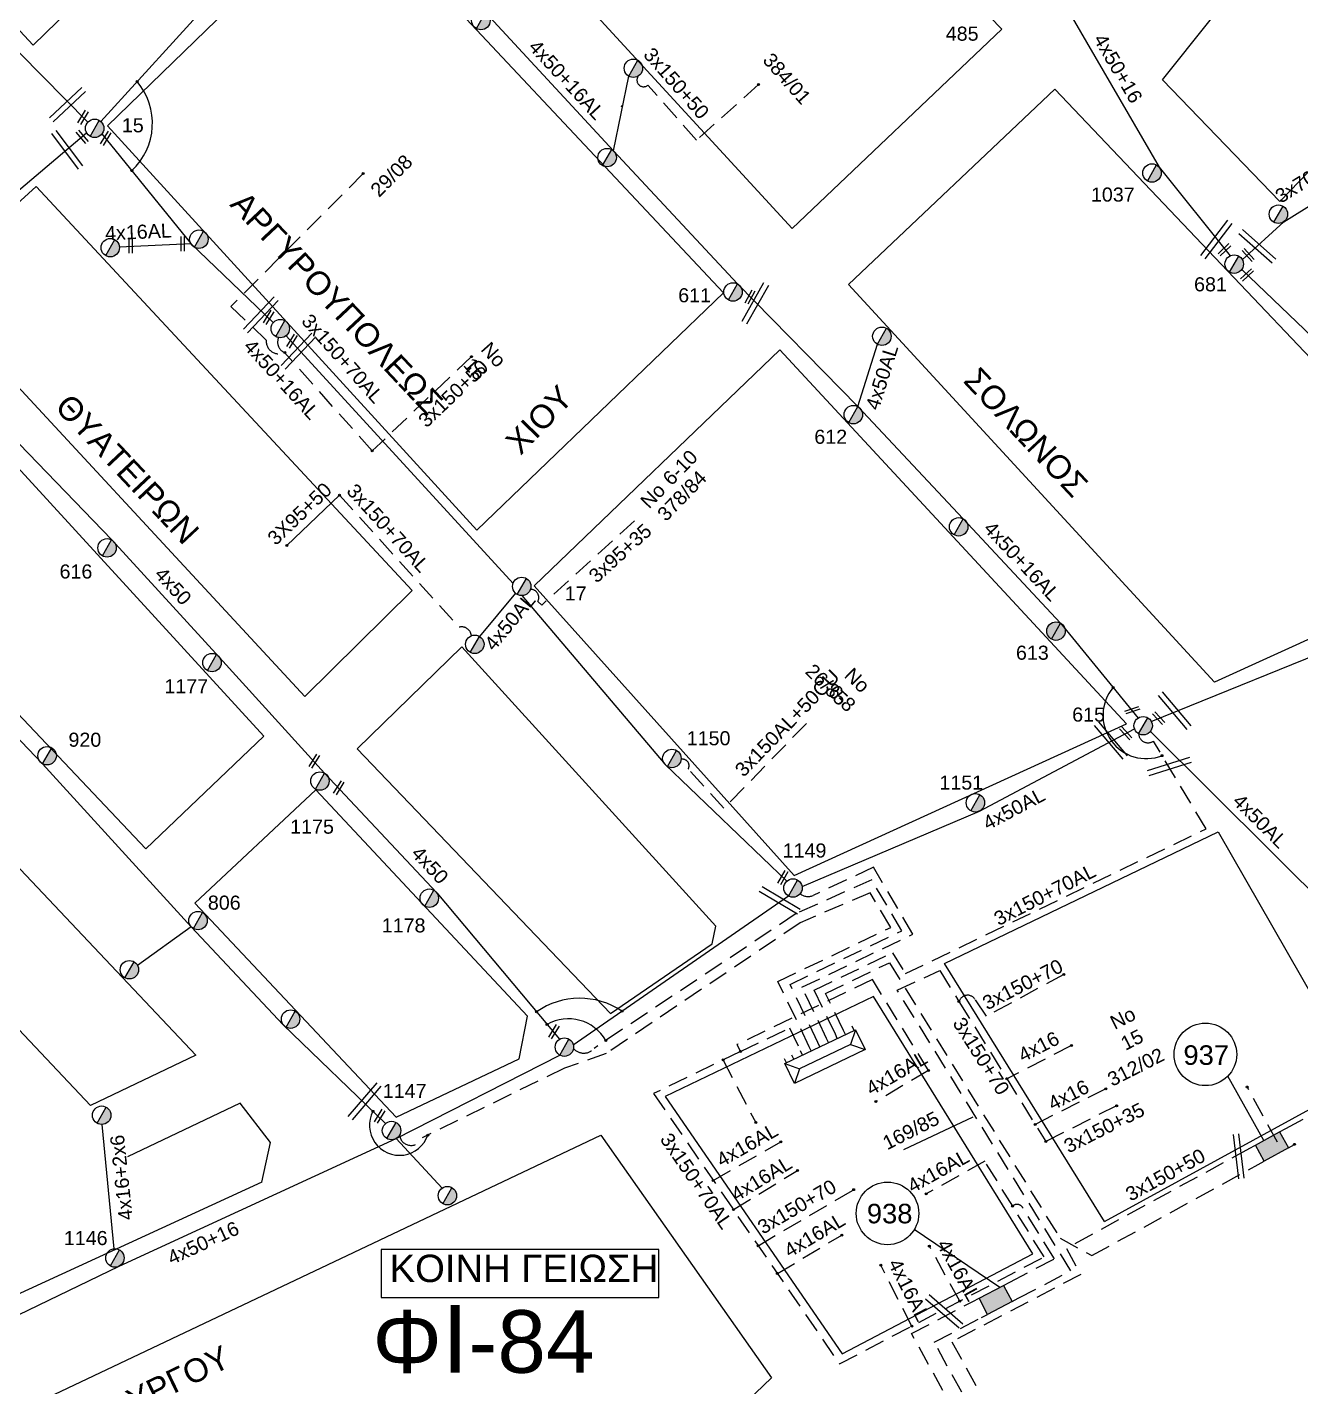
# Model space of a CAD drawing. Header units: millimetres. Extents: x 1421 to 7616, y 908 to 2861.
# Drawn here: x 6703.5 to 6866.4, y 1980.2 to 2154.1 of the extents above; entities that cross this region are included whole.
import ezdxf
from ezdxf.enums import TextEntityAlignment as Align

# ---------------------------------------------------------------- set-up
doc = ezdxf.new("R2010")
doc.units = ezdxf.units.MM
doc.linetypes.add('DASHED', pattern=[19.05, 12.7, -6.35])
for name, color, linetype, lineweight in [('3x150+35', 7, 'DASHED', 30), ('3x150+50', 7, 'Continuous', 30), ('3x150+70', 7, 'Continuous', 30), ('4x50', 7, 'Continuous', 30), ('4x50+16', 7, 'Continuous', 30), ('4x50+16_5', 7, 'Continuous', 30), ('Άγνωστα', 7, 'Continuous', 30), ('Γυμνά εναέρια ΧΤ (3Φ)   4x16AL', 7, 'Continuous', 30), ('Γυμνά εναέρια ΧΤ (3Φ) 4x50AL', 7, 'Continuous', 30), ('Γυμνά εναέρια ΧΤ και ΦΟΠ (3Φ)   4x50+16AL', 7, 'Continuous', 30), ('Εναέρια παροχή ΧΤ 4x16', 7, 'SYN_LINE', 30), ('Καλωδια Χ.Τ 3x95+35', 7, 'DASHED', 30), ('Καλωδια ΧΤ  3X95+50', 7, 'Continuous', 30), ('Καλώδια ΧΤ   3x150+70AL', 7, 'DASHED', 30), ('Καλώδια ΧΤ   3x150AL+50CU', 7, 'DASHED', 30), ('Συνεστραμμένα ΧΤ   3x70+54.6+25 AL', 7, 'SYN_LINE', 30), ('Συνεστραμμένα ΧΤ   4x120+25 AL', 7, 'SYN_LINE', 30), ('Υπόγεια καλώδια Παροχών ΧΤ   4x16AL', 7, 'DASHED', 30)]:
    doc.layers.add(name, color=color, linetype=linetype, lineweight=lineweight)
for name, color, linetype in [('Link Box 4 Διευθύνσεων', 7, 'Continuous'), ('TEXT ΚΑΛΩΔΙΩΝ', 7, 'Continuous'), ('ΑΓΝΩΣΤΟ ΕΝΑΕΡΙΟ ΚΑΛΩΔΙΟ', 7, 'Continuous'), ('ΑΓΝΩΣΤΟ ΥΠΟΓΕΙΟ ΚΑΛΩΔΙΟ', 7, 'DASHED'), ('Επιγραφές - Σχήματα', 7, 'Continuous'), ('Μηχανική τομή', 7, 'Continuous'), ('Στύλος Ξύλινος', 7, 'Continuous'), ('Στύλος Ξύλινος @ 1', 7, 'Continuous'), ('Στύλος ΦΜ', 7, 'Continuous'), ('Στύλος ΦΜ @ 1', 7, 'Continuous'), ('Συνδέσεις', 7, 'Continuous'), ('Τομή', 7, 'Continuous'), ('Υποσταθμός πόλεως', 7, 'Continuous'), ('Υπόβαθρο ΔΕΗ', 7, 'Continuous')]:
    doc.layers.add(name, color=color, linetype=linetype)
doc.styles.add('arial', font='ARIAL.TTF')
doc.styles.get("Standard").update_dxf_attribs({"font": 'ARIAL.TTF', "height": 1.8})
doc.linetypes.add('SYN_LINE', pattern='A,0.5,-0.0001,["/\\/\\/\\/",Standard,S=0.1,R=0,X=0,Y=-0.05],-0.25', length=0.7501)

# ---------------------------------------------------------------- blocks, each defined once
blk = doc.blocks.new('ΥΠΑΡΧΩΝ ΤΣΙΜΕΝΤΕΝΙΟΣ ΣΤΥΛΟΣ')
at = {"layer": 'Στύλος ΦΜ'}
blk.add_hatch(color=7, dxfattribs=at).paths.add_polyline_path([(-1.29, -2.28, 0.574793), (2.62, 0, 0.268822), (1.3, 2.27)])
at = {"layer": 'Στύλος ΦΜ', "color": 7}
blk.add_line((-1.29, -2.28), (1.3, 2.27), dxfattribs=at)
blk.add_circle((0, 0), 2.62, dxfattribs=at)
at = {"layer": 'Στύλος ΦΜ', "flags": 4}
for tag, p in [('ΑΡΙΘΜΟΣ', (-4.68, 8.05)), ('ΤΥΠΟΣ', (-4.91, 3.03))]:
    blk.add_attdef(tag, p, '', height=4, dxfattribs=at)
blk = doc.blocks.new('ΥΠΑΡΧΩΝ ΞΥΛΙΝΟΣ ΣΤΥΛΟΣ')
at = {"layer": 'Στύλος Ξύλινος'}
h = blk.add_hatch(color=7, dxfattribs=at)
h.paths.add_polyline_path([(-2.62, 0, 0.270008), (-1.29, -2.28), (1.3, 2.27, 0.576266)])
h.paths.add_polyline_path([(-1.29, -2.28, 0.574793), (2.62, 0, 0.268822), (1.3, 2.27)])
at = {"layer": 'Στύλος Ξύλινος', "color": 7}
blk.add_line((-1.29, -2.28), (1.3, 2.27), dxfattribs=at)
blk.add_circle((0, 0), 2.62, dxfattribs=at)
at = {"layer": 'Στύλος Ξύλινος', "color": 1, "flags": 4}
for tag, p in [('ΑΡΙΘΜΟΣ', (-4.91, 8.6)), ('ΤΥΠΟΣ', (-4.85, 3.39))]:
    blk.add_attdef(tag, p, '', height=4, dxfattribs=at)
blk = doc.blocks.new('_ΣΥΝΔΕΣΗ')
at = {"layer": 'Συνδέσεις', "linetype": 'SYN_LINE', "ltscale": 40}
blk.add_hatch(color=256, dxfattribs=at).paths.add_polyline_path([(0.5, -0.01, 1), (-0.5, -0.01, 1)])
at = {"layer": 'Συνδέσεις'}
blk.add_circle((0, -0.01), 0.5, dxfattribs=at)
blk = doc.blocks.new('ΥΠΟΣΤΑΘΜΟΣ ΠΟΛΕΩΣ 9 ΑΝΑΧΩΡΗΣΕΩΝ')
at = {"layer": 'Υποσταθμός πόλεως', "ltscale": 40}
for p, q in [((-9.63, -2.82), (-9.63, -4)), ((-7.12, -2.82), (-7.12, -4)), ((-4.84, -2.82), (-4.84, -4)), ((-2.36, -2.82), (-2.36, -4)), ((0.09, -2.82), (0.09, -4)), ((2.55, -2.82), (2.55, -4)), ((5.02, -2.82), (5.02, -4)), ((7.48, -2.82), (7.48, -4)), ((9.61, -2.82), (9.61, -4))]:
    blk.add_line(p, q, dxfattribs=at)
blk.add_lwpolyline([(-10.02, 2.82), (10.02, 2.82), (10.02, -2.82), (-10.02, -2.82)], close=True, dxfattribs=at)
for points in [[(-7.21, 0), (-10.02, 2.82)], [(-10.02, -2.82), (-7.21, 0)], [(-7.21, 0), (7.21, 0)], [(7.21, 0), (10.02, 2.82)], [(10.02, -2.82), (7.21, 0)]]:
    blk.add_lwpolyline(points, dxfattribs=at)
at = {"layer": 'Υποσταθμός πόλεως', "linetype": 'SYN_LINE', "ltscale": 40, "flags": 1}
for tag, p in [('ΜΕΤΑΣΧΗΜΑΤΙΣΜΟΣ', (10.79, 1.71)), ('ΙΣΧΥΣ', (10.77, -1.08)), ('ΑΡΙΘΜΟΣ', (10.89, -3.8))]:
    blk.add_attdef(tag, p, '', height=1.8, dxfattribs=at)
blk = doc.blocks.new('LINK BOX 4 ΑΝΑΧΩΡΗΣΕΩΝ')
at = {"layer": 'Link Box 4 Διευθύνσεων', "ltscale": 40}
blk.add_hatch(color=256, dxfattribs=at).paths.add_polyline_path([(-3.54, 0), (-3.54, -4.67), (3.54, -4.67), (3.54, 0)])
for p, q in [((-3.54, 0), (-5.33, 0)), ((5.33, 0), (3.54, 0)), ((-3.54, -4.67), (-5.33, -4.67)), ((5.33, -4.67), (3.54, -4.67))]:
    blk.add_line(p, q, dxfattribs=at)
blk.add_lwpolyline([(-3.54, -4.67), (-3.54, 0), (3.54, 0), (3.54, -4.67)], close=True, dxfattribs=at)
blk = doc.blocks.new('ΤΟΜΗ')
at = {"layer": 'Τομή', "ltscale": 40}
for p, q in [((11.33, -0.65), (-11.4, -0.65)), ((11.33, -3.42), (-11.4, -3.42))]:
    blk.add_line(p, q, dxfattribs=at)
blk = doc.blocks.new('ΜΗΧΑΝΙΚΗ ΤΟΜΗ')
at = {"layer": 'Μηχανική τομή', "ltscale": 40}
for p, q in [((-3.79, 1.21), (3.79, 1.21)), ((3.79, -0.34), (-3.79, -0.34))]:
    blk.add_line(p, q, dxfattribs=at)

msp = doc.modelspace()

# ---------------------------------------------------------------- linework, layer by layer
at = {"layer": '3x150+35', "color": 133, "lineweight": -3, "ltscale": 0.2}
msp.add_lwpolyline([(6842.86, 2016.17), (6833.79, 2011.59)], dxfattribs=at)
at = {"layer": '3x150+50', "color": 30, "linetype": 'DASHED', "lineweight": -3, "ltscale": 0.2}
msp.add_lwpolyline([(6797.06, 2146.78), (6789.11, 2139.66), (6782.91, 2146.71, -0.903114), (6781.67, 2147.87, 5.340809)], format="xyb", dxfattribs=at)
at = {"layer": '3x150+50', "color": 27, "linetype": 'DASHED', "lineweight": -3, "ltscale": 0.2}
for points in [[(6746.5, 2135.39), (6729.55, 2118.39)], [(6760.34, 2111.98), (6747.65, 2099.93)]]:
    msp.add_lwpolyline(points, dxfattribs=at)
at = {"layer": '3x150+50', "color": 133, "linetype": 'DASHED', "lineweight": -3, "ltscale": 0.2}
for points in [[(6830.28, 1991.53), (6837.01, 1995.06), (6814.8, 2030.93), (6820.23, 2033.46), (6822.69, 2029.49)], [(6818.8, 2020.67), (6811.61, 2032.29), (6794.28, 2023.98), (6794.74, 2023.09), (6801.02, 2026.11), (6802.43, 2023.17)]]:
    msp.add_lwpolyline(points, dxfattribs=at)
at = {"layer": '3x150+50', "color": 1, "linetype": 'DASHED', "lineweight": -3, "ltscale": 0.2}
for points in [[(6859.83, 2010.68), (6836.43, 1997.92)], [(6836.43, 1997.92), (6838.27, 1994.59), (6821.77, 1985.96), (6847.48, 1939.32)]]:
    msp.add_lwpolyline(points, dxfattribs=at)
at = {"layer": '3x150+50', "color": 133, "linetype": 'DASHED', "lineweight": -3, "ltscale": 0.2}
msp.add_lwpolyline([(6829.2, 1993.6), (6834.89, 1996.58), (6830.86, 2003.1, 0.493323), (6829.55, 2003.32)], format="xyb", dxfattribs=at)
at = {"layer": '3x150+50', "color": 6, "linetype": 'DASHED', "lineweight": -3, "ltscale": 0.2}
msp.add_lwpolyline([(6852.78, 1915.92), (6850.68, 1913.36), (6839.33, 1922.69), (6835.92, 1925.66), (6833.36, 1932.12), (6842.72, 1939.68), (6816.62, 1987.02), (6824.48, 1991.13)], dxfattribs=at)
at = {"layer": '3x150+70', "color": 133, "linetype": 'DASHED', "lineweight": -3, "ltscale": 0.2}
msp.add_lwpolyline([(6836.1, 2032.96), (6826.2, 2027.6), (6824.73, 2029.79, 0.630738), (6822.69, 2029.49, 1.158793)], format="xyb", dxfattribs=at)
for points in [[(6822.69, 2029.49), (6833.79, 2011.59)], [(6794.74, 2023.09), (6783.63, 2017.71), (6807.41, 1983.14), (6833.57, 1996.82), (6825.99, 2009.07)], [(6797.01, 1998.26), (6809.22, 2005.43)]]:
    msp.add_lwpolyline(points, dxfattribs=at)
at = {"layer": '3x150+70', "color": 27, "linetype": 'DASHED', "lineweight": -3, "ltscale": 0.2}
msp.add_lwpolyline([(6854.69, 1914.36), (6851.31, 1910.25), (6833.2, 1925.09, -0.292294), (6834.45, 1931.13), (6845.11, 1939.49), (6819.52, 1985.91), (6825.56, 1989.06)], format="xyb", dxfattribs=at)
at = {"layer": '4x50', "color": 62, "lineweight": -3, "ltscale": 0.1}
msp.add_lwpolyline([(6686.5, 2116.72), (6701.27, 2102.08), (6714.32, 2088.54), (6728.11, 2073.51), (6741.53, 2058.71), (6755.89, 2043.4), (6771.59, 2024.66)], dxfattribs=at)
at = {"layer": '4x50+16', "color": 62, "lineweight": -3, "ltscale": 0.1}
msp.add_lwpolyline([(6835.05, 2159.05), (6848.29, 2136.23), (6857.36, 2124.86)], dxfattribs=at)
at = {"layer": '4x50+16', "color": 173, "lineweight": -3, "ltscale": 0.1}
for points in [[(6648.16, 1966.5), (6665.06, 1973.16), (6689.48, 1983.2), (6715.28, 1995.65), (6750.7, 2011.97)], [(6750.7, 2011.97), (6756.58, 2005.62)]]:
    msp.add_lwpolyline(points, dxfattribs=at)
at = {"layer": '4x50+16_5', "color": 27, "lineweight": -3, "ltscale": 0.1}
msp.add_lwpolyline([(6661.51, 2195.48), (6682.21, 2172.01), (6696.75, 2156.68), (6711.27, 2141.97)], dxfattribs=at)
at = {"layer": 'ΑΓΝΩΣΤΟ ΕΝΑΕΡΙΟ ΚΑΛΩΔΙΟ', "color": 30, "linetype": 'SYN_LINE', "lineweight": -3, "ltscale": 12}
for points in [[(6778.5, 2138.29), (6780.47, 2147.85)], [(6779.52, 2143.93), (6779.55, 2144.12)]]:
    msp.add_lwpolyline(points, dxfattribs=at)
at = {"layer": 'ΑΓΝΩΣΤΟ ΕΝΑΕΡΙΟ ΚΑΛΩΔΙΟ', "color": 62, "lineweight": -3, "ltscale": 0.1}
for points in [[(6773.36, 2023.95), (6800.88, 2042.99)], [(6750.7, 2011.97), (6771.63, 2022.64)]]:
    msp.add_lwpolyline(points, dxfattribs=at)
at = {"layer": 'ΑΓΝΩΣΤΟ ΥΠΟΓΕΙΟ ΚΑΛΩΔΙΟ', "color": 27, "lineweight": -3, "ltscale": 0.2}
msp.add_lwpolyline([(6805.76, 2024.76), (6802.61, 2031.31), (6816.79, 2038.11), (6811.76, 2046.66), (6804.03, 2043.06, -0.291458), (6802.38, 2043.28)], format="xyb", dxfattribs=at)
at = {"layer": 'ΑΓΝΩΣΤΟ ΥΠΟΓΕΙΟ ΚΑΛΩΔΙΟ', "color": 62, "lineweight": -3, "ltscale": 0.2}
msp.add_lwpolyline([(6804.65, 2024.23), (6801.08, 2031.68), (6815.38, 2038.54), (6811.54, 2045.06), (6801.86, 2040.73), (6776.01, 2023.5, -0.47106), (6773.38, 2023.51)], format="xyb", dxfattribs=at)
at = {"layer": 'ΑΓΝΩΣΤΟ ΥΠΟΓΕΙΟ ΚΑΛΩΔΙΟ', "color": 30, "lineweight": -3, "ltscale": 0.2}
msp.add_lwpolyline([(6803.54, 2023.7), (6799.54, 2032.05), (6813.96, 2038.97), (6811.35, 2043.4), (6802.39, 2039.57), (6777.56, 2022.84), (6772.24, 2020.98), (6754.01, 2012.04, -0.724955), (6751.16, 2012.21)], format="xyb", dxfattribs=at)
at = {"layer": 'ΑΓΝΩΣΤΟ ΥΠΟΓΕΙΟ ΚΑΛΩΔΙΟ', "color": 2, "lineweight": -3, "ltscale": 0.2}
msp.add_lwpolyline([(6807.9, 2025.79), (6805.63, 2030.53), (6813.8, 2034.45), (6835.62, 1999.21), (6839.68, 1996.99), (6860.96, 2008.64)], dxfattribs=at)
at = {"layer": 'ΑΓΝΩΣΤΟ ΥΠΟΓΕΙΟ ΚΑΛΩΔΙΟ', "color": 133, "lineweight": -3, "ltscale": 0.2}
msp.add_lwpolyline([(6792.51, 2022.01), (6796.69, 2014.02)], dxfattribs=at)
at = {"layer": 'Γυμνά εναέρια ΧΤ (3Φ)   4x16AL', "color": 30, "lineweight": -3, "ltscale": 0.1}
msp.add_lwpolyline([(6715.31, 2126.03), (6724.44, 2126.45)], dxfattribs=at)
at = {"layer": 'Γυμνά εναέρια ΧΤ (3Φ) 4x50AL', "color": 151, "lineweight": -3, "ltscale": 0.1}
msp.add_lwpolyline([(6858.85, 2123.13), (6876.92, 2105.84), (6884.8, 2097.41), (6892.93, 2087.37)], dxfattribs=at)
at = {"layer": 'Γυμνά εναέρια ΧΤ (3Φ) 4x50AL', "color": 5, "lineweight": -3, "ltscale": 0.1}
msp.add_lwpolyline([(6809.76, 2105.58), (6812.25, 2113.56)], dxfattribs=at)
at = {"layer": 'Γυμνά εναέρια ΧΤ (3Φ) 4x50AL', "color": 27, "lineweight": -3, "ltscale": 0.1}
for points in [[(6765.95, 2081.74), (6761.35, 2076.2)], [(6802.62, 2044.21), (6825.33, 2053.86), (6845.14, 2064.38)]]:
    msp.add_lwpolyline(points, dxfattribs=at)
at = {"layer": 'Γυμνά εναέρια ΧΤ (3Φ) 4x50AL', "color": 2, "lineweight": -3, "ltscale": 0.1}
msp.add_lwpolyline([(6847.17, 2064.03), (6878.3, 2033.07)], dxfattribs=at)
at = {"layer": 'Γυμνά εναέρια ΧΤ και ΦΟΠ (3Φ)   4x50+16AL', "color": 30, "lineweight": -3, "ltscale": 0.1}
for points in [[(6712.91, 2142.07), (6727.4, 2157.96), (6744.18, 2173.81)], [(6745.7, 2172.04), (6762.13, 2155.98), (6778.5, 2138.29), (6794.38, 2121.28)], [(6713.07, 2140.47), (6724.44, 2126.45), (6734.99, 2116.34)], [(6668.12, 2100.37), (6682.83, 2083.57), (6705.48, 2059.91), (6724.48, 2039.05), (6736.26, 2026.52), (6749.35, 2013.89)]]:
    msp.add_lwpolyline(points, dxfattribs=at)
at = {"layer": 'Γυμνά εναέρια ΧΤ και ΦΟΠ (3Φ)   4x50+16AL', "color": 5, "lineweight": -3, "ltscale": 0.1}
for points in [[(6668.24, 2101.9), (6684.75, 2118.29), (6711.11, 2140.6)], [(6794.38, 2121.28), (6809.76, 2105.58), (6823.24, 2091.23), (6835.68, 2077.89), (6845.6, 2065.75)]]:
    msp.add_lwpolyline(points, dxfattribs=at)
at = {"layer": 'Γυμνά εναέρια ΧΤ και ΦΟΠ (3Φ)   4x50+16AL', "color": 27, "lineweight": -3, "ltscale": 0.1}
for points in [[(6736.63, 2114.66), (6765.65, 2082.96)], [(6766.77, 2081.42), (6785.09, 2059.8), (6800.68, 2044.9)]]:
    msp.add_lwpolyline(points, dxfattribs=at)
at = {"layer": 'Γυμνά εναέρια ΧΤ και ΦΟΠ (3Φ)   4x50+16AL', "color": 2, "lineweight": -3, "ltscale": 0.1}
msp.add_lwpolyline([(6847.28, 2065.33), (6873.57, 2075.98), (6892.03, 2085.52)], dxfattribs=at)
at = {"layer": 'Εναέρια παροχή ΧΤ 4x16', "color": 173, "lineweight": -3, "ltscale": 0.1}
msp.add_lwpolyline([(6714.63, 1997.86), (6713.12, 2013.77)], dxfattribs=at)
at = {"layer": 'Επιγραφές - Σχήματα', "color": 173, "lineweight": -3}
msp.add_lwpolyline([(6748.79, 1991.62), (6784.3, 1991.62), (6784.3, 1997.79), (6748.79, 1997.79)], close=True, dxfattribs=at)
at = {"layer": 'Καλωδια Χ.Τ 3x95+35', "color": 27, "lineweight": -3, "ltscale": 0.2}
msp.add_lwpolyline([(6781.2, 2090.96), (6769.32, 2080.19), (6768.83, 2080.68, 0.580327), (6767.88, 2082.2, -7.443038)], format="xyb", dxfattribs=at)
at = {"layer": 'Καλωδια ΧΤ  3X95+50', "color": 27, "lineweight": -3, "ltscale": 0.1}
msp.add_lwpolyline([(6736.71, 2087.83), (6743.44, 2094.25)], dxfattribs=at)
at = {"layer": 'Καλώδια ΧΤ   3x150+70AL', "color": 27, "lineweight": -3, "ltscale": 0.2}
for points in [[(6729.55, 2118.39), (6734.08, 2114.1, 0.582914), (6736.44, 2112.5, -4.587973)], [(6747.65, 2099.93), (6736.44, 2112.5, -0.421654), (6735.66, 2114.41)], [(6743.44, 2094.25), (6758.78, 2077.38, -0.453333), (6760.33, 2076.28, 5.521952)]]:
    msp.add_lwpolyline(points, format="xyb", dxfattribs=at)
at = {"layer": 'Καλώδια ΧΤ   3x150+70AL', "color": 5, "lineweight": -3, "ltscale": 0.2}
msp.add_lwpolyline([(6806.88, 2025.3), (6804.17, 2030.94), (6814.17, 2035.74), (6815.83, 2033.06), (6854.3, 2051.58), (6847.55, 2062.79, -0.592988), (6845.67, 2063.75)], format="xyb", dxfattribs=at)
at = {"layer": 'Καλώδια ΧΤ   3x150+70AL', "color": 2, "lineweight": -3, "ltscale": 0.2}
msp.add_lwpolyline([(6864.48, 2013.27), (6883.87, 2023.45), (6880.28, 2029.99, -0.934678), (6878.22, 2031.49, 4.382264)], format="xyb", dxfattribs=at)
at = {"layer": 'Καλώδια ΧΤ   3x150AL+50CU', "color": 27, "lineweight": -3, "ltscale": 0.2}
msp.add_lwpolyline([(6803.18, 2065.07), (6792.63, 2054.21), (6788.05, 2059.22, 0.66633), (6787.14, 2060.46, -1.885882)], format="xyb", dxfattribs=at)
at = {"layer": 'Συνεστραμμένα ΧΤ   3x70+54.6+25 AL', "color": 151, "lineweight": -3, "ltscale": 15}
msp.add_lwpolyline([(6858.93, 2124.37), (6864.23, 2129.24), (6877.17, 2137.28), (6888.46, 2147.91)], dxfattribs=at)
at = {"layer": 'Συνεστραμμένα ΧΤ   4x120+25 AL', "color": 30, "lineweight": -3, "ltscale": 10}
msp.add_lwpolyline([(6724.48, 2039.05), (6717.63, 2034.11)], dxfattribs=at)
at = {"layer": 'Υπόβαθρο ΔΕΗ', "lineweight": -3, "ltscale": 0.1}
for points in [[(6734.88, 2181.63), (6704.27, 2151.83), (6662.57, 2196.71), (6693.41, 2226.43)], [(6792.56, 2120.16), (6761.01, 2089.79), (6713.77, 2141.48), (6744.53, 2171.36)], [(6808.55, 2121.22), (6834.96, 2146.21), (6891.43, 2086.75), (6855.37, 2070.33)], [(6739.02, 2068.49), (6752.75, 2082.07), (6704.65, 2133.75), (6690.49, 2120.86)], [(6801.59, 2045.6), (6844.13, 2065), (6799.76, 2112.83), (6768.35, 2082.65)], [(6778.14, 2027.98), (6791.14, 2036.89), (6791.6, 2039.14), (6759.12, 2074.86), (6745.7, 2061.83)], [(6766.45, 2022.17), (6767.52, 2027.64), (6740.44, 2056.56), (6724.96, 2042.07), (6750.72, 2014.69)], [(6807.73, 1984.43), (6832.15, 1997.21), (6811.76, 2030.15), (6785.09, 2017.35)]]:
    msp.add_lwpolyline(points, close=True, dxfattribs=at)
for points in [[(6961.18, 2138.23), (6935.68, 2147.87), (6887.37, 2156.24), (6863.73, 2131.83), (6848.74, 2147.4), (6904.79, 2217.62), (6928.51, 2215.61), (6987.51, 2189.55), (6961.18, 2138.23)], [(6776.42, 2181), (6760.51, 2180.94), (6756.4, 2177.27), (6801.36, 2128.38)], [(6801.36, 2128.38), (6828.19, 2153.85), (6801.99, 2180.81), (6776.42, 2181)], [(6718.67, 2049.02), (6733.78, 2063.45), (6685.56, 2116.05), (6669.37, 2101.12), (6718.67, 2049.02)], [(6733.53, 2006.4), (6688.7, 1985.8), (6622.8, 2056.1), (6659.83, 2091.64), (6725.09, 2022.62), (6711.59, 2016.2), (6701.73, 2026.68)], [(6841.31, 2001.37), (6820.84, 2034.36), (6855.83, 2051.2), (6871.68, 2023.62)], [(6841.31, 2001.37), (6872.56, 2018.47)], [(6733.53, 2006.4), (6734.63, 2011.46), (6730.74, 2016.51), (6716.32, 2009.62)], [(6657.14, 1955.62), (6776.88, 2012.4), (6798.7, 1981.36), (6715.64, 1901.75), (6657.14, 1955.62)]]:
    msp.add_lwpolyline(points, dxfattribs=at)
at = {"layer": 'Υπόβαθρο ΔΕΗ', "lineweight": -3}
for points in [[(6861.7, 2011.72), (6857.1, 2019.96)], [(6827.9, 1992.92), (6816.98, 2000.32)]]:
    msp.add_lwpolyline(points, dxfattribs=at)
at = {"layer": 'Υπόβαθρο ΔΕΗ', "color": 7, "lineweight": -3, "ltscale": 0.1}
msp.add_lwpolyline([(6815.64, 2010.56), (6824.5, 2014.73)], dxfattribs=at)
at = {"layer": 'Υπόβαθρο ΔΕΗ', "lineweight": -3}
for centre in [(6854.21, 2022.73), (6813.55, 2002.39)]:
    msp.add_circle(centre, 4, dxfattribs=at)
for centre, radius, start, end in [((6711.27, 2141.83), 8.26, 312.7707, 40.3467), ((6846.65, 2066.1), 5.54, 140.0008, 291.317), ((6774.18, 2020.25), 9.66, 55.9606, 124.8933), ((6772.72, 2021.74), 5.54, 29.902, 119.3571), ((6751.13, 2013.66), 3.84, 152.1528, 340.9765)]:
    msp.add_arc(centre, radius, start, end, dxfattribs=at)
at = {"layer": 'Υπόγεια καλώδια Παροχών ΧΤ   4x16AL', "color": 133, "linetype": 'DASHED', "lineweight": -3, "ltscale": 0.2}
for points in [[(6837.09, 2023.87), (6828.81, 2019.62)], [(6818.8, 2020.67), (6812.04, 2016.69)], [(6841.46, 2018.33), (6832.43, 2013.78)], [(6863.43, 2011.51), (6859.55, 2018.56)], [(6791.26, 2006.62), (6799.91, 2011.54)], [(6825.99, 2009.07), (6818.5, 2004.89)], [(6793.84, 2002.87), (6802.02, 2007.88)], [(6799.46, 1994.7), (6807.69, 1999.62)], [(6822.78, 1991.17), (6818.9, 1998.22)], [(6816.65, 1987.97), (6812.69, 1995.76)]]:
    msp.add_lwpolyline(points, dxfattribs=at)

# ---------------------------------------------------------------- block references
at = {"layer": 'Link Box 4 Διευθύνσεων', "lineweight": -3}
for p, xscale, yscale, zscale, rotation in [((6863.29, 2009.93), 0.4999999999999997, 0.4999999999999997, 0.4999999999999997, 209.0812787456755), ((6827.92, 1990.3), 0.4999999999999996, 0.4999999999999996, 0.4999999999999996, 207.6092370018896)]:
    msp.add_blockref('LINK BOX 4 ΑΝΑΧΩΡΗΣΕΩΝ', p, dxfattribs=dict(at, xscale=xscale, yscale=yscale, zscale=zscale, rotation=rotation))
at = {"layer": 'Μηχανική τομή', "lineweight": -3}
for p, xscale, yscale, zscale, rotation in [((6710.55, 2142.64), 0.2499999999999679, 0.2499999999999679, 0.2499999999999679, 238.3591332110774), ((6710.45, 2140.01), 0.2499999999999679, 0.2499999999999679, 0.2499999999999679, 310.4201465895147), ((6713.47, 2139.96), 0.2499999999999679, 0.2499999999999679, 0.2499999999999679, 238.3591332110774), ((6716.64, 2126.15), 0.2499999999999679, 0.2499999999999679, 0.2499999999999679, 270.9787027876441), ((6723.29, 2126.41), 0.2499999999999678, 0.2499999999999678, 0.2499999999999678, 270.9787027876441), ((6856.73, 2125.57), 0.2499999999999679, 0.2499999999999679, 0.2499999999999679, 42.96380960636838), ((6859.6, 2124.9), 0.2499999999999678, 0.2499999999999678, 0.2499999999999678, 312.9274055992574), ((6859.61, 2122.35), 0.2499999999999679, 0.2499999999999679, 0.2499999999999679, 42.96380960636838), ((6796.07, 2119.55), 0.2499999999999678, 0.2499999999999678, 0.2499999999999678, 61.92882088916084), ((6734.29, 2117.07), 0.2499999999999679, 0.2499999999999679, 0.2499999999999679, 238.3591332110774), ((6737.27, 2114.02), 0.2499999999999679, 0.2499999999999679, 0.2499999999999679, 238.3591332110774), ((6844.89, 2066.65), 0.2499999999999678, 0.2499999999999678, 0.2499999999999678, 18.44272809403483), ((6848.15, 2065.66), 0.2499999999999678, 0.2499999999999678, 0.2499999999999678, 312.9274055992574), ((6843.95, 2063.72), 0.2499999999999678, 0.2499999999999678, 0.2499999999999678, 312.9274055992574), ((6740.13, 2060.3), 0.2499999999999679, 0.2499999999999679, 0.2499999999999679, 238.3591332110774), ((6743.27, 2056.89), 0.2499999999999679, 0.2499999999999679, 0.2499999999999679, 238.3591332110774), ((6800.26, 2045.3), 0.2499999999999678, 0.2499999999999678, 0.2499999999999678, 59.69156117513389), ((6770.79, 2025.7), 0.2499999999999679, 0.2499999999999679, 0.2499999999999679, 238.3591332110774), ((6748.5, 2014.88), 0.2499999999999679, 0.2499999999999679, 0.2499999999999679, 238.3591332110774)]:
    msp.add_blockref('ΜΗΧΑΝΙΚΗ ΤΟΜΗ', p, dxfattribs=dict(at, xscale=xscale, yscale=yscale, zscale=zscale, rotation=rotation))
at = {"layer": 'Στύλος Ξύλινος @ 1', "lineweight": -3, "ltscale": 40}
ref = msp.add_blockref('ΥΠΑΡΧΩΝ ΞΥΛΙΝΟΣ ΣΤΥΛΟΣ', (6835.1, 2076.87), dxfattribs=dict(at, xscale=0.4499999999998181, yscale=0.4499999999998181, zscale=0.4499999999998181))
ref.add_attrib('ΤΥΠΟΣ', '613', (6829.98, 2073.21), dxfattribs={"layer": 'Στύλος Ξύλινος', "height": 1.8, "flags": 4})
at = {"layer": 'Στύλος ΦΜ @ 1', "lineweight": -3, "ltscale": 40}
ref = msp.add_blockref('ΥΠΑΡΧΩΝ ΤΣΙΜΕΝΤΕΝΙΟΣ ΣΤΥΛΟΣ', (6835.63, 2160.07), dxfattribs=dict(at, xscale=0.4499999999998181, yscale=0.4499999999998181, zscale=0.4499999999998181))
ref.add_attrib('ΑΡΙΘΜΟΣ', '485', (6821, 2152.39), dxfattribs={"layer": 'Στύλος ΦΜ', "height": 1.8, "flags": 4})
at = {"layer": 'Στύλος ΦΜ @ 1', "lineweight": -3, "ltscale": 40, "xscale": 0.4499999999998181, "yscale": 0.4499999999998181, "zscale": 0.4499999999998181}
for p in [(6761.54, 2154.96), (6781.05, 2148.87), (6777.69, 2137.44), (6863.55, 2130.2), (6714.14, 2125.92), (6725.47, 2127), (6735.88, 2115.57), (6812.83, 2114.58), (6822.65, 2090.21), (6760.76, 2075.18), (6716.59, 2033.56), (6737.2, 2027.24), (6772.22, 2023.66), (6713.04, 2014.95), (6757.26, 2004.66)]:
    msp.add_blockref('ΥΠΑΡΧΩΝ ΤΣΙΜΕΝΤΕΝΙΟΣ ΣΤΥΛΟΣ', p, dxfattribs=at)
at = {"layer": 'Στύλος ΦΜ @ 1', "lineweight": -3, "ltscale": 40}
ref = msp.add_blockref('ΥΠΑΡΧΩΝ ΤΣΙΜΕΝΤΕΝΙΟΣ ΣΤΥΛΟΣ', (6712.14, 2141.18), dxfattribs=dict(at, xscale=0.4499999999998181, yscale=0.4499999999998181, zscale=0.4499999999998181))
ref.add_attrib('ΑΡΙΘΜΟΣ', '15', (6715.62, 2140.67), dxfattribs={"layer": 'Στύλος ΦΜ', "height": 1.8, "flags": 4})
ref = msp.add_blockref('ΥΠΑΡΧΩΝ ΤΣΙΜΕΝΤΕΝΙΟΣ ΣΤΥΛΟΣ', (6847.38, 2135.47), dxfattribs=dict(at, xscale=0.4499999999998181, yscale=0.4499999999998181, zscale=0.4499999999998181))
ref.add_attrib('ΑΡΙΘΜΟΣ', '1037', (6839.57, 2131.81), dxfattribs={"layer": 'Στύλος ΦΜ', "height": 1.8, "flags": 4})
ref = msp.add_blockref('ΥΠΑΡΧΩΝ ΤΣΙΜΕΝΤΕΝΙΟΣ ΣΤΥΛΟΣ', (6857.89, 2123.81), dxfattribs=dict(at, xscale=0.4499999999998181, yscale=0.4499999999998181, zscale=0.4499999999998181))
ref.add_attrib('ΑΡΙΘΜΟΣ', '681', (6852.76, 2120.33), dxfattribs={"layer": 'Στύλος ΦΜ', "height": 1.8, "flags": 4})
ref = msp.add_blockref('ΥΠΑΡΧΩΝ ΤΣΙΜΕΝΤΕΝΙΟΣ ΣΤΥΛΟΣ', (6793.79, 2120.25), dxfattribs=dict(at, xscale=0.4499999999998181, yscale=0.4499999999998181, zscale=0.4499999999998181))
ref.add_attrib('ΑΡΙΘΜΟΣ', '611', (6786.78, 2118.93), dxfattribs={"layer": 'Στύλος ΦΜ', "height": 1.8, "flags": 4})
ref = msp.add_blockref('ΥΠΑΡΧΩΝ ΤΣΙΜΕΝΤΕΝΙΟΣ ΣΤΥΛΟΣ', (6809.18, 2104.56), dxfattribs=dict(at, xscale=0.4499999999998181, yscale=0.4499999999998181, zscale=0.4499999999998181))
ref.add_attrib('ΑΡΙΘΜΟΣ', '612', (6804.19, 2100.83), dxfattribs={"layer": 'Στύλος ΦΜ', "height": 1.8, "flags": 4})
ref = msp.add_blockref('ΥΠΑΡΧΩΝ ΤΣΙΜΕΝΤΕΝΙΟΣ ΣΤΥΛΟΣ', (6713.73, 2087.52), dxfattribs=dict(at, xscale=0.4499999999998181, yscale=0.4499999999998181, zscale=0.4499999999998181))
ref.add_attrib('ΑΡΙΘΜΟΣ', '616', (6707.65, 2083.6), dxfattribs={"layer": 'Στύλος ΦΜ', "height": 1.8, "flags": 4})
ref = msp.add_blockref('ΥΠΑΡΧΩΝ ΤΣΙΜΕΝΤΕΝΙΟΣ ΣΤΥΛΟΣ', (6766.77, 2082.59), dxfattribs=dict(at, xscale=0.4499999999998181, yscale=0.4499999999998181, zscale=0.4499999999998181))
ref.add_attrib('ΑΡΙΘΜΟΣ', '17', (6772.27, 2080.8), dxfattribs={"layer": 'Στύλος ΦΜ', "height": 1.8, "flags": 4})
ref = msp.add_blockref('ΥΠΑΡΧΩΝ ΤΣΙΜΕΝΤΕΝΙΟΣ ΣΤΥΛΟΣ', (6727.15, 2072.84), dxfattribs=dict(at, xscale=0.4499999999998181, yscale=0.4499999999998181, zscale=0.4499999999998181))
ref.add_attrib('ΑΡΙΘΜΟΣ', '1177', (6721.06, 2068.92), dxfattribs={"layer": 'Στύλος ΦΜ', "height": 1.8, "flags": 4})
ref = msp.add_blockref('ΥΠΑΡΧΩΝ ΤΣΙΜΕΝΤΕΝΙΟΣ ΣΤΥΛΟΣ', (6846.25, 2064.77), dxfattribs=dict(at, xscale=0.4499999999998181, yscale=0.4499999999998181, zscale=0.4499999999998181))
ref.add_attrib('ΑΡΙΘΜΟΣ', '615', (6837.17, 2065.3), dxfattribs={"layer": 'Στύλος ΦΜ', "height": 1.8, "flags": 4})
ref = msp.add_blockref('ΥΠΑΡΧΩΝ ΤΣΙΜΕΝΤΕΝΙΟΣ ΣΤΥΛΟΣ', (6706.06, 2060.93), dxfattribs=dict(at, xscale=0.4499999999998181, yscale=0.4499999999998181, zscale=0.4499999999998181))
ref.add_attrib('ΑΡΙΘΜΟΣ', '920', (6708.79, 2062.08), dxfattribs={"layer": 'Στύλος ΦΜ', "height": 1.8, "flags": 4})
ref = msp.add_blockref('ΥΠΑΡΧΩΝ ΤΣΙΜΕΝΤΕΝΙΟΣ ΣΤΥΛΟΣ', (6785.97, 2060.58), dxfattribs=dict(at, xscale=0.4499999999998181, yscale=0.4499999999998181, zscale=0.4499999999998181))
ref.add_attrib('ΑΡΙΘΜΟΣ', '1150', (6787.87, 2062.27), dxfattribs={"layer": 'Στύλος ΦΜ', "height": 1.8, "flags": 4})
ref = msp.add_blockref('ΥΠΑΡΧΩΝ ΤΣΙΜΕΝΤΕΝΙΟΣ ΣΤΥΛΟΣ', (6740.95, 2057.69), dxfattribs=dict(at, xscale=0.4499999999998181, yscale=0.4499999999998181, zscale=0.4499999999998181))
ref.add_attrib('ΑΡΙΘΜΟΣ', '1175', (6737.15, 2050.96), dxfattribs={"layer": 'Στύλος ΦΜ', "height": 1.8, "flags": 4})
ref = msp.add_blockref('ΥΠΑΡΧΩΝ ΤΣΙΜΕΝΤΕΝΙΟΣ ΣΤΥΛΟΣ', (6824.79, 2054.91), dxfattribs=dict(at, xscale=0.4499999999998181, yscale=0.4499999999998181, zscale=0.4499999999998181))
ref.add_attrib('ΑΡΙΘΜΟΣ', '1151', (6820.19, 2056.6), dxfattribs={"layer": 'Στύλος ΦΜ', "height": 1.8, "flags": 4})
ref = msp.add_blockref('ΥΠΑΡΧΩΝ ΤΣΙΜΕΝΤΕΝΙΟΣ ΣΤΥΛΟΣ', (6801.46, 2044.01), dxfattribs=dict(at, xscale=0.4499999999998181, yscale=0.4499999999998181, zscale=0.4499999999998181))
ref.add_attrib('ΑΡΙΘΜΟΣ', '1149', (6800.14, 2047.91), dxfattribs={"layer": 'Στύλος ΦΜ', "height": 1.8, "flags": 4})
ref = msp.add_blockref('ΥΠΑΡΧΩΝ ΤΣΙΜΕΝΤΕΝΙΟΣ ΣΤΥΛΟΣ', (6754.94, 2042.71), dxfattribs=dict(at, xscale=0.4499999999998181, yscale=0.4499999999998181, zscale=0.4499999999998181))
ref.add_attrib('ΑΡΙΘΜΟΣ', '1178', (6748.86, 2038.33), dxfattribs={"layer": 'Στύλος ΦΜ', "height": 1.8, "flags": 4})
ref = msp.add_blockref('ΥΠΑΡΧΩΝ ΤΣΙΜΕΝΤΕΝΙΟΣ ΣΤΥΛΟΣ', (6725.36, 2039.84), dxfattribs=dict(at, xscale=0.4499999999998181, yscale=0.4499999999998181, zscale=0.4499999999998181))
ref.add_attrib('ΑΡΙΘΜΟΣ', '806', (6726.62, 2041.24), dxfattribs={"layer": 'Στύλος ΦΜ', "height": 1.8, "flags": 4})
ref = msp.add_blockref('ΥΠΑΡΧΩΝ ΤΣΙΜΕΝΤΕΝΙΟΣ ΣΤΥΛΟΣ', (6750.11, 2012.99), dxfattribs=dict(at, xscale=0.4499999999998181, yscale=0.4499999999998181, zscale=0.4499999999998181))
ref.add_attrib('ΑΡΙΘΜΟΣ', '1147', (6748.99, 2017.15), dxfattribs={"layer": 'Στύλος ΦΜ', "height": 1.8, "flags": 4})
ref = msp.add_blockref('ΥΠΑΡΧΩΝ ΤΣΙΜΕΝΤΕΝΙΟΣ ΣΤΥΛΟΣ', (6714.73, 1996.69), dxfattribs=dict(at, xscale=0.4499999999998181, yscale=0.4499999999998181, zscale=0.4499999999998181))
ref.add_attrib('ΑΡΙΘΜΟΣ', '1146', (6708.2, 1998.34), dxfattribs={"layer": 'Στύλος ΦΜ', "height": 1.8, "flags": 4})
at = {"layer": 'Συνδέσεις', "lineweight": -3, "xscale": 0.25, "yscale": 0.25, "zscale": 0.25}
for p in [(6717.56, 2147.18), (6797.06, 2146.78), (6716.88, 2135.77), (6746.5, 2135.39), (6736.45, 2112.51), (6760.34, 2111.98), (6747.65, 2099.93), (6743.44, 2094.25), (6736.71, 2087.84), (6842.4, 2069.67), (6848.66, 2060.94), (6836.1, 2032.96), (6822.69, 2029.5), (6768.65, 2028.18), (6779.59, 2028.26), (6770, 2026.57), (6777.52, 2024.5), (6794.74, 2023.1), (6837.09, 2023.87), (6792.52, 2022.02), (6818.8, 2020.68), (6828.81, 2019.62), (6841.46, 2018.33), (6859.55, 2018.56), (6812.04, 2016.69), (6842.86, 2016.17), (6747.74, 2015.45), (6796.7, 2014.02), (6832.44, 2013.78), (6754.76, 2012.4), (6799.91, 2011.54), (6833.79, 2011.59), (6865.62, 2011.23), (6802.02, 2007.88), (6791.26, 2006.62), (6809.22, 2005.43), (6818.5, 2004.89), (6829.55, 2003.32), (6793.84, 2002.88), (6797.01, 1998.26), (6807.69, 1999.62), (6818.9, 1998.22), (6799.46, 1994.7), (6812.69, 1995.76), (6822.78, 1991.18), (6816.65, 1987.97)]:
    msp.add_blockref('_ΣΥΝΔΕΣΗ', p, dxfattribs=at)
at = {"layer": 'Τομή', "lineweight": -3}
for p, xscale, yscale, zscale, rotation in [((6708.33, 2144.58), 0.25, 0.25, 0.25, 43.29656259847264), ((6709.05, 2138.75), 0.25, 0.25, 0.25, 307.2101996600768), ((6855.18, 2127.29), 0.2499999999999999, 0.2499999999999999, 0.2499999999999999, 52.5966714850892), ((6861.2, 2126.46), 0.25, 0.25, 0.25, 318.5188436550314), ((6797.1, 2118.55), 0.25, 0.25, 0.25, 240.743324799546), ((6733.04, 2117.69), 0.2499999999999999, 0.2499999999999999, 0.2499999999999999, 46.51276756673487), ((6737.85, 2113.04), 0.2499999999999999, 0.2499999999999999, 0.2499999999999999, 46.51276756673487), ((6849.87, 2066.38), 0.25, 0.25, 0.25, 130.1728921999851), ((6841.69, 2062.55), 0.25, 0.25, 0.25, 130.1728921999851), ((6849.77, 2059.09), 0.25, 0.25, 0.25, 197.5535045042613), ((6799.51, 2042.04), 0.25, 0.25, 0.25, 149.4067474105906), ((6746.27, 2017.07), 0.2499999999999999, 0.2499999999999999, 0.2499999999999999, 49.33649113450562), ((6857.93, 2009.64), 0.25, 0.25, 0.25, 97.10980361145084), ((6821.14, 1990.22), 0.2499999999999999, 0.2499999999999999, 0.2499999999999999, 319.0894605502455)]:
    msp.add_blockref('ΤΟΜΗ', p, dxfattribs=dict(at, xscale=xscale, yscale=yscale, zscale=zscale, rotation=rotation))
at = {"layer": 'Υποσταθμός πόλεως', "lineweight": -3, "xscale": 0.4999999999999997, "yscale": 0.4999999999999997, "zscale": 0.4999999999999997, "rotation": 205.6328149532007}
msp.add_blockref('ΥΠΟΣΤΑΘΜΟΣ ΠΟΛΕΩΣ 9 ΑΝΑΧΩΡΗΣΕΩΝ', (6805.56, 2022.45), dxfattribs=at)

# ---------------------------------------------------------------- texts
at = {"lineweight": -3, "ltscale": 40, "char_height": 3, "width": 64.8866, "attachment_point": 1, "style": 'arial'}
for s, insert, rotation in [('ΑΡΓΥΡΟΥΠΟΛΕΩΣ', (6731.5, 2133.41), 313.235), ('ΣΟΛΩΝΟΣ', (6825.29, 2110.87), 313.235), ('ΧΙΟΥ', (6764.44, 2101.35), 46.1359), ('ΘΥΑΤΕΙΡΩΝ', (6709.09, 2107.49), 313.235), ('ΛΥΚΟΥΡΓΟΥ', (6705.38, 1974.51), 25.7146)]:
    msp.add_mtext(s, dxfattribs=dict(at, insert=insert, rotation=rotation))
at = {"layer": 'TEXT ΚΑΛΩΔΙΩΝ', "lineweight": -3, "ltscale": 0.1, "style": 'arial'}
for s, rotation, p in [('4x50+16AL', 312.7729, (6772.52, 2147.4)), ('3x150+50', 311.2893, (6786.55, 2146.95)), ('4x50+16', 300.1122, (6843.05, 2148.85)), (' 3x70+54.6+25 AL', 31.8578, (6871.53, 2137.35)), ('4x16AL', 2.5782, (6717.73, 2127.94)), ('3x150+70AL', 311.6864, (6743.86, 2111.74)), ('4x50+16AL', 312.4733, (6736.05, 2109.08)), (' 4x50AL', 72.6962, (6812.72, 2109.02)), ('3x150+50', 43.5136, (6758, 2107.27)), (' 3X95+50', 43.6681, (6738.09, 2091.64)), ('3x150+70AL', 312.2743, (6749.68, 2090.06)), (' 3x95+35', 42.1706, (6779.09, 2086.61)), ('4x50+16AL', 313.004, (6830.74, 2085.82)), ('4x50', 312.5467, (6722.18, 2082.64)), (' 4x50AL', 50.2842, (6765.02, 2077.8)), (' 3x150AL+50CU', 45.8292, (6800.47, 2064.87)), (' 4x50AL', 27.9677, (6829.4, 2053.98)), (' 4x50AL', 315.1639, (6860.97, 2052.84)), ('4x50', 313.1667, (6755.03, 2046.95)), ('3x150+70AL', 27.1485, (6833.67, 2043.17)), ('3x150+70', 27.1485, (6830.83, 2031.68)), ('3x150+70', 302.3475, (6825.54, 2022.52)), (' 4x16', 27.1485, (6832.57, 2023.57)), (' 4x16AL', 30.5075, (6814.4, 2020.17)), (' 4x16', 27.1485, (6836.38, 2017.38)), ('3x150+35', 26.791, (6841.26, 2013.35)), ('3x150+70AL', 304.5142, (6789.13, 2006.54)), (' 4x16AL', 29.6408, (6795.29, 2010.98)), ('3x150+50', 28.5988, (6849.09, 2007.33)), (' 4x16AL', 31.4557, (6797.12, 2006.67)), (' 4x16AL', 29.1704, (6819.73, 2007.64)), ('3x150+70', 30.4354, (6801.96, 2003.25)), (' 4x16AL', 30.8809, (6803.91, 1999.45)), ('4x50+16', 24.7442, (6726.02, 1998.62)), (' 4x16AL', 298.8626, (6822.48, 1995.45)), (' 4x16AL', 296.9337, (6816.15, 1992.92))]:
    msp.add_text(s, height=1.8, rotation=rotation, dxfattribs=at).set_placement(p, align=Align.MIDDLE_CENTER)
at = {"layer": 'Άγνωστα', "color": 7, "lineweight": -3}
note = msp.add_mtext_dynamic_manual_height_columns('384/01\\P', width=1.8, gutter_width=2.31, heights=[1.99, 0], dxfattribs=dict(at, insert=(6798.82, 2151.02), char_height=1.8, attachment_point=1, rotation=311.5089))
note = msp.add_mtext_dynamic_manual_height_columns('29/08\\P', width=1.8, gutter_width=2.31, heights=[1.99, 0], dxfattribs=dict(at, insert=(6747.24, 2133.54), char_height=1.8, attachment_point=1, rotation=45.0721))
note = msp.add_mtext_dynamic_manual_height_columns('No ', width=1.8, gutter_width=2.31, heights=[0.73, 0], dxfattribs=dict(at, insert=(6760.03, 2117.1), char_height=1.8, attachment_point=1, rotation=311.8165))
for column, words in zip(note.columns.linked_columns, ['16']):
    column.text = words
note = msp.add_mtext_dynamic_manual_height_columns('No ', width=1.8, gutter_width=2.31, heights=[1.99, 0], dxfattribs=dict(at, insert=(6781.76, 2093.67), char_height=1.8, attachment_point=1, rotation=45.8442))
for column, words in zip(note.columns.linked_columns, ['6-10']):
    column.text = words
at = {"layer": 'Άγνωστα', "color": 7, "lineweight": -3, "char_height": 1.8, "attachment_point": 1}
for s, heights, insert, rotation in [('378/84', [1.99], (6783.93, 2092.05), 45.8442), ('26/85', [0.73], (6804.15, 2072.86), 315.7238), ('312/02', [0.73], (6841.47, 2020.18), 26.9448), ('169/85', [0.73], (6812.7, 2012.06), 26.9448)]:
    msp.add_mtext_dynamic_manual_height_columns(s, width=1.8, gutter_width=2.31, heights=heights, dxfattribs=dict(at, insert=insert, rotation=rotation))
at = {"layer": 'Άγνωστα', "color": 7, "lineweight": -3}
note = msp.add_mtext_dynamic_manual_height_columns('No ', width=1.8, gutter_width=2.31, heights=[0.73, 0], dxfattribs=dict(at, insert=(6806.21, 2075.23), char_height=1.8, attachment_point=1, rotation=315.7238))
for column, words in zip(note.columns.linked_columns, ['6-8']):
    column.text = words
note = msp.add_mtext_dynamic_manual_height_columns('No ', width=1.8, gutter_width=2.31, heights=[0.73, 0], dxfattribs=dict(at, insert=(6838.14, 2025.59), char_height=1.8, attachment_point=1, rotation=26.9448))
for column, words in zip(note.columns.linked_columns, ['15']):
    column.text = words
at = {"layer": 'Άγνωστα', "color": 7, "lineweight": -3, "char_height": 2.5, "width": 4.551914400963142e-14, "attachment_point": 1}
for s, insert in [('937', (6851.4, 2023.89)), ('938', (6810.91, 2003.62))]:
    msp.add_mtext(s, dxfattribs=dict(at, insert=insert))
at = {"layer": 'Άγνωστα', "color": 7, "lineweight": -3, "insert": (6715.24, 2001.42), "char_height": 1.8, "width": 1.8, "attachment_point": 1, "rotation": 96.0594}
msp.add_mtext('4x16+2x6', dxfattribs=at)
at = {"layer": 'Επιγραφές - Σχήματα', "color": 173, "lineweight": -3, "insert": (6749.87, 1997.11), "char_height": 3.5, "width": 35.1311, "attachment_point": 1}
msp.add_mtext('KOINH ΓΕΙΩΣΗ', dxfattribs=at)
at = {"layer": 'Υπόβαθρο ΔΕΗ', "lineweight": -3, "insert": (6747.65, 1990.67), "char_height": 8, "width": 84.6573, "attachment_point": 1}
msp.add_mtext('Φ{\\H1.0833x;Ι}-84', dxfattribs=at)

doc.saveas('drawing.dxf')
